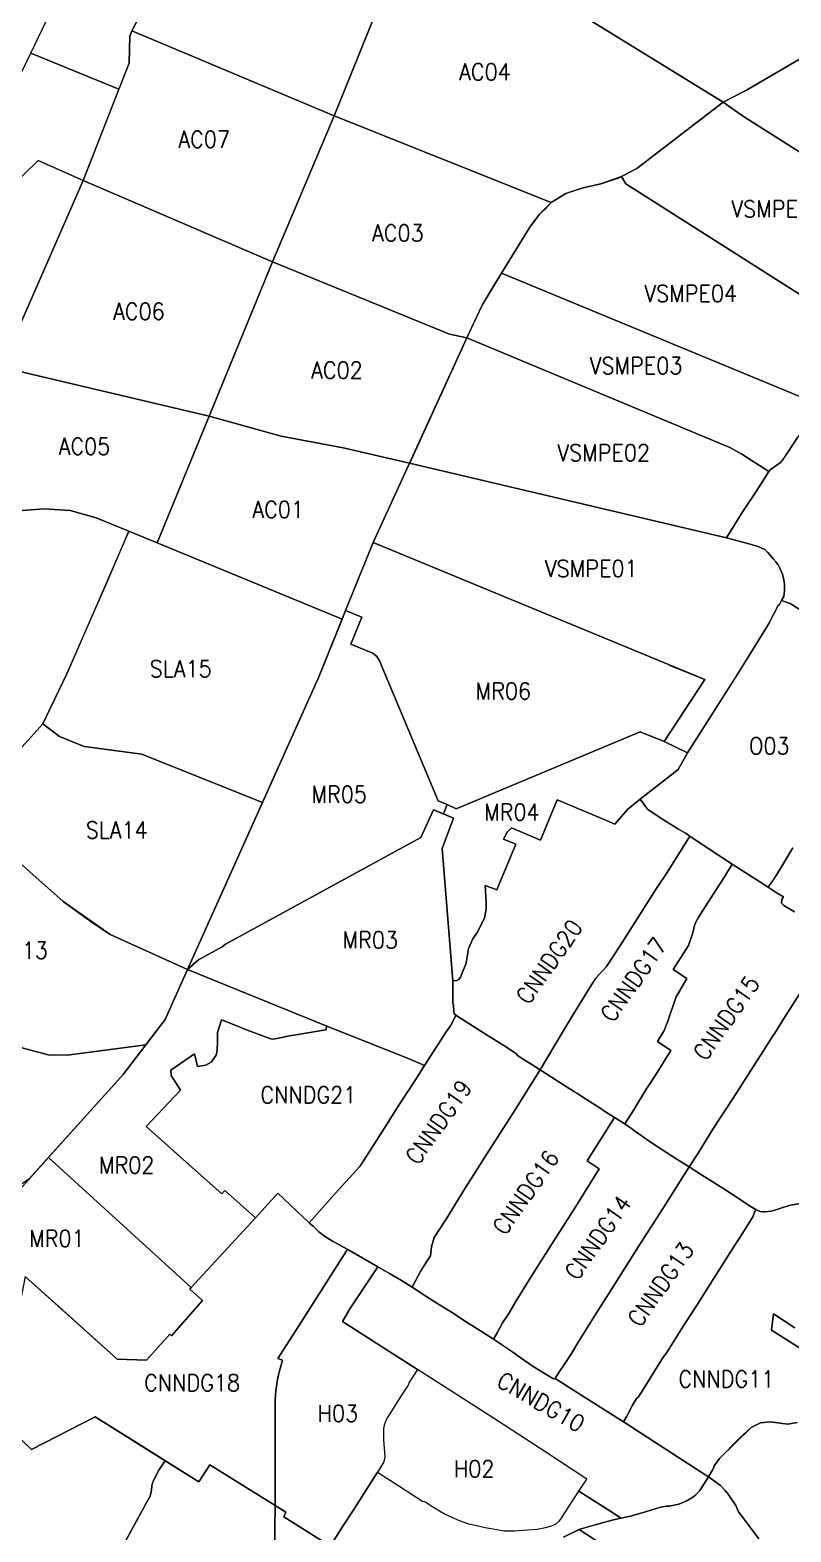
# Model space of a CAD drawing. Header units: metres. Extents: x 267238 to 306780, y 5029040 to 5062814.
# Drawn here: x 291139 to 295694, y 5037525 to 5046513 of the extents above; entities that cross this region are included whole.
import ezdxf
from ezdxf.enums import TextEntityAlignment as Align

# ---------------------------------------------------------------- set-up
doc = ezdxf.new("R2010")
doc.units = ezdxf.units.M
doc.header["$MEASUREMENT"] = 0
for name, color, linetype, lineweight in [('index Ahuntsic-Cartierville', 7, 'Continuous', 0), ('index Côte-des-Neiges Nootre-Dame-de-Grâce', 7, 'Continuous', 0), ('index Côte-Saint-Luc', 7, 'Continuous', 0), ('index Hampstead', 7, 'Continuous', 0), ('index Mont-Royal', 7, 'Continuous', 0), ('index Outremont', 7, 'Continuous', 0), ('index Rosemont-La Petite-Patrie', 7, 'Continuous', 0), ('index Saint-Laurent', 7, 'Continuous', 0), ('index Villeray-Saint-Michel-Parc-Extension', 7, 'Continuous', 0), ('index Westmount', 7, 'Continuous', 0), ('nom', 7, 'Continuous', 0)]:
    doc.layers.add(name, color=color, linetype=linetype, lineweight=lineweight)
doc.styles.add('Style-STANDARD', font='STANDARD.shx')

msp = doc.modelspace()

# ---------------------------------------------------------------- linework, layer by layer
at = {"layer": 'index Ahuntsic-Cartierville', "color": 30, "linetype": 'Continuous', "lineweight": 0, "elevation": 10, "flags": 128}
for points in [[(291742.740936, 5048377.450811), (292473.521682, 5049367.455975), (292688.923172, 5049245.893191), (292870.601, 5049158.68), (292982.986, 5049091.797), (292998.80105, 5049086.275352), (292945.614578, 5048927.457172), (292576.185014, 5048219.940972), (292432.362682, 5047822.245318), (292126.125017, 5046976.143471), (291943.840692, 5046881.321712), (291748.16715, 5046507.961037), (291736.709278, 5046476.006451), (291731.848363, 5046315.53886), (291670.727077, 5046159.163896), (291143.903547, 5046375.433649), (291683.194724, 5047498.829964), (291742.740936, 5048377.450811)], [(293449.636426, 5047215.286037), (292959.38464, 5045999.81909), (291748.16715, 5046507.961037), (291943.840692, 5046881.321712), (292126.125017, 5046976.143471), (292432.362682, 5047822.245318), (293449.636426, 5047215.286037)], [(294259.301234, 5045480.137166), (292959.38464, 5045999.81909), (293449.636426, 5047215.286037), (295288.391728, 5046080.501305), (294771.780592, 5045684.368646), (294679.889127, 5045636.704174), (294556.511485, 5045592.67288), (294441.238351, 5045567.664943), (294346.79771, 5045534.321028), (294259.301234, 5045480.137166)], [(292959.38464, 5045999.81909), (292591.170304, 5045125.930647), (291457.206647, 5045612.885314), (291731.848363, 5046315.53886), (291736.709278, 5046476.006451), (291748.16715, 5046507.961037), (292959.38464, 5045999.81909)], [(291050.516214, 5046180.898692), (291143.903547, 5046375.433649), (291670.727077, 5046159.163896), (291457.206647, 5045612.885314), (291187.103484, 5045732.177674), (290929.177365, 5045481.304408), (290857.751671, 5045427.319021), (290581.413595, 5045295.134215), (290395.865513, 5045302.27934), (290137.145775, 5045245.912245), (290033.181709, 5045237.179315), (289787.159872, 5045134.765861), (289659.072628, 5044848.911255), (289556.723788, 5044924.070187), (289453.95015, 5045025.491262), (289231.625043, 5045357.916408), (290518.321939, 5045741.588268), (291050.516214, 5046180.898692)], [(293753.883085, 5044670.687451), (293649.599894, 5044693.84908), (292591.170304, 5045125.930647), (292959.38464, 5045999.81909), (294259.301234, 5045480.137166), (294222.111556, 5045441.308511), (294188.470754, 5045412.060006), (294131.528603, 5045334.257537), (293961.448939, 5045058.67231), (293916.557103, 5044985.932709), (293845.131409, 5044865.656444), (293777.673808, 5044722.75395), (293753.883085, 5044670.687451)], [(291457.206647, 5045612.885314), (290968.684658, 5044495.69049), (289862.375097, 5044760.901465), (289743.105524, 5044805.360019), (289659.072628, 5044848.911255), (289787.159872, 5045134.765861), (290033.181709, 5045237.179315), (290137.145775, 5045245.912245), (290395.865513, 5045302.27934), (290581.413595, 5045295.134215), (290857.751671, 5045427.319021), (290929.177365, 5045481.304408), (291187.103484, 5045732.177674), (291457.206647, 5045612.885314)], [(292591.170304, 5045125.930647), (292212.366118, 5044202.026331), (290968.684658, 5044495.69049), (291457.206647, 5045612.885314), (292591.170304, 5045125.930647)], [(293753.883085, 5044670.687451), (293413.601171, 5043925.973311), (293411.215675, 5043920.779618), (293014.417145, 5044012.382814), (292642.557123, 5044082.891301), (292212.366118, 5044202.026331), (292591.170304, 5045125.930647), (293649.599894, 5044693.84908), (293753.883085, 5044670.687451)], [(290505.280885, 5043455.48754), (290968.684658, 5044495.69049), (292212.366118, 5044202.026331), (291900.546245, 5043444.131757), (291535.794932, 5043594.42052), (291378.856809, 5043637.489743), (291224.696352, 5043648.604382), (291069.147062, 5043634.711084), (290958.040426, 5043606.924488), (290505.280885, 5043455.48754)], [(293028.464805, 5043039.469235), (293007.609682, 5042987.98756), (291900.546245, 5043444.131757), (292212.366118, 5044202.026331), (292642.557123, 5044082.891301), (293014.417145, 5044012.382814), (293411.215675, 5043920.779618), (293193.173542, 5043446.059104), (293028.464805, 5043039.469235)]]:
    msp.add_lwpolyline(points, close=True, dxfattribs=at)
at = {"layer": 'index Côte-des-Neiges Nootre-Dame-de-Grâce', "color": 6, "linetype": 'Continuous', "lineweight": 0, "elevation": 10, "flags": 128}
for points in [[(295088.021, 5041688.168), (294951.983, 5041471.636), (294890.266, 5041378.7), (294669.746, 5041030.279), (294590.554, 5040908.328), (294525.35, 5040839.554), (294498.96, 5040798.669), (294390.134, 5040622.21), (294324.856, 5040511.497), (294192.554, 5040290.188), (294170.987, 5040303.976), (294126.862, 5040332.22), (294107.857, 5040344.549), (294057.354, 5040376.9), (294050.65, 5040386.089), (294039.111, 5040394.22), (293974.344, 5040435.529), (293860.203, 5040508.178), (293744.122, 5040581.986), (293699.813, 5040610.367), (293690.269, 5040616.721), (293680.155, 5040623.558), (293677.345, 5040628.415), (293675.773, 5040634.6), (293674.601, 5040680.333), (293670.540949, 5040681.508364), (293669.621, 5040822.871), (293694.093, 5040824.915), (293706.105, 5040831.048), (293715.923, 5040845.746), (293748.979, 5040929.38), (293763.905, 5041016.851), (293790.182, 5041074.129), (293815.203, 5041112.336), (293860.053, 5041197.303), (293870.082, 5041250.784), (293868.852, 5041292.835), (293863.24, 5041393.091), (293933.42, 5041366.814), (294047.613, 5041641.51), (293973.870876, 5041671.129823), (293995.156, 5041713), (294021.313, 5041739), (294195.653, 5041665.612), (294293.972, 5041906.21), (294590.436, 5041783.257), (294638.81991, 5041760.941917), (294715.330997, 5041847.493901), (294790.931238, 5041910.357974), (294835.11, 5041849.896), (294914.035, 5041796.063), (295019.954, 5041731.229), (295062.232, 5041705.929), (295088.021, 5041688.168)], [(294974.587, 5040406.681), (294929.028, 5040332.87), (294882.06, 5040259.196), (294837.244, 5040188.036), (294832.004, 5040179.606), (294748.577, 5040044.73), (294698.457, 5039966.914), (294637.844, 5040004.896), (294568.648, 5040049.558), (294561.087, 5040054.686), (294469.793, 5040112.34), (294411.503, 5040149.638), (294398.748, 5040157.855), (294338.51, 5040196.671), (294260.037, 5040247.304), (294192.554, 5040290.188), (294324.856, 5040511.497), (294390.134, 5040622.21), (294498.96, 5040798.669), (294525.35, 5040839.554), (294590.554, 5040908.328), (294669.746, 5041030.279), (294890.266, 5041378.7), (294951.983, 5041471.636), (295088.021, 5041688.168), (295186.789, 5041621.905), (295196.519, 5041617.034), (295342.335, 5041521.858), (295295.812, 5041445.439), (295251.542, 5041377.807), (295199.063, 5041294.148), (295194.784, 5041287.602), (295137.621, 5041199.408), (295118.101, 5041161.787), (295105.591, 5041110.648), (295080.868, 5041033.937), (294989.376, 5040890.423), (295070.302, 5040836.563), (295005.533, 5040723.32), (294955.824, 5040580.619), (294934.91, 5040526.465), (294894.197, 5040459.151), (294974.587, 5040406.681)], [(293500.97, 5040316.387), (293634.955, 5040523.549), (293655.093, 5040554.059), (293683.155, 5040606.963), (293690.269, 5040616.721), (293699.813, 5040610.367), (293744.122, 5040581.986), (293860.203, 5040508.178), (293974.344, 5040435.529), (294039.111, 5040394.22), (294050.65, 5040386.089), (294057.354, 5040376.9), (294107.857, 5040344.549), (294126.862, 5040332.22), (294170.987, 5040303.976), (294192.554, 5040290.188), (294028.229, 5040028.804), (293885.674, 5039805.299), (293743.875, 5039581.446), (293629.622, 5039397.502), (293558.364, 5039286.54), (293543.201, 5039231.301), (293536.265, 5039176.539), (293516.265, 5039147.539), (293479.265, 5039087.038), (293445.949, 5039027.418), (293427.003, 5038989.511), (293362.319, 5039029.551), (293291.046, 5039071.645), (293220.267, 5039111.759), (293040.914, 5039215.371), (292948.813, 5039265.033), (292902.304, 5039295.104), (292867.843, 5039321.514), (292836.035, 5039351.938), (292813.331, 5039370.787), (292809.090807, 5039374.55384), (292888.496, 5039461.976), (292966.089, 5039549.522), (293112.763, 5039711.642), (293188.186, 5039829.027), (293286.687, 5039983.462), (293343.261, 5040072.545), (293441.499, 5040224.436), (293500.97, 5040316.387)], [(292773.398, 5039407.644), (292621.486, 5039552.345), (292487.84841, 5039404.46805), (292305.875736, 5039568.583279), (292286.616, 5039547.575), (291833.964354, 5039951.540836), (292040.475, 5040169.008), (291984.718, 5040255.57), (291982.469, 5040288.5), (292124.509, 5040386.263), (292141.679, 5040310.643), (292192.438, 5040318.5), (292223.594, 5040336.5), (292252.745, 5040377.965), (292260.344, 5040406), (292261.188, 5040459), (292261.201, 5040514.216), (292285.938, 5040590), (292366.594, 5040558.5), (292435.813, 5040530), (292505.5, 5040503.5), (292581.523, 5040475.757), (292597.399, 5040474.69), (292681.375, 5040491), (292910.611, 5040529.987), (292916.531, 5040551), (293273.469, 5040409.5), (293397.824, 5040359.46), (293500.97, 5040316.387), (293441.499, 5040224.436), (293343.261, 5040072.545), (293286.687, 5039983.462), (293188.186, 5039829.027), (293112.763, 5039711.642), (292966.089, 5039549.522), (292888.496, 5039461.976), (292809.090807, 5039374.55384), (292773.398, 5039407.644)], [(294192.554, 5040290.188), (294260.037, 5040247.304), (294338.51, 5040196.671), (294398.748, 5040157.855), (294411.503, 5040149.638), (294469.793, 5040112.34), (294561.087, 5040054.686), (294568.648, 5040049.558), (294637.844, 5040004.896), (294473.871, 5039745.084), (294546.463, 5039698.546), (294405.808, 5039472.687), (294265.095, 5039251.585), (294146.965, 5039065.04), (294049.531, 5038906.882), (294004.809, 5038832.876), (293967.966, 5038775.537), (293934.443, 5038715.992), (293912.475, 5038678.213), (293834.813, 5038728.384), (293752.583, 5038780.811), (293672.265, 5038833.238), (293589.766, 5038884.037), (293508.265, 5038936.037), (293427.003, 5038989.511), (293445.949, 5039027.418), (293479.265, 5039087.038), (293516.265, 5039147.539), (293536.265, 5039176.539), (293543.201, 5039231.301), (293558.364, 5039286.54), (293629.622, 5039397.502), (293743.875, 5039581.446), (293885.674, 5039805.299), (294028.229, 5040028.804), (294192.554, 5040290.188)], [(294637.844, 5040004.896), (294698.457, 5039966.914), (294838.795, 5039866.471), (294927.262, 5039809.047), (295010.962, 5039755.547), (295084.662, 5039709.046), (294925.763, 5039456.044), (294781.964, 5039233.792), (294642.27, 5039010.922), (294524.666, 5038826.039), (294424.419, 5038665.779), (294379.667, 5038593.537), (294341.596, 5038535.456), (294304.889, 5038478.063), (294283.138, 5038443.007), (294277.295, 5038441.57), (294272.596, 5038441.316), (294267.833, 5038442.427), (294151.067, 5038514.035), (294073.367, 5038568.536), (294043.467, 5038591.536), (293912.475, 5038678.213), (293934.443, 5038715.992), (293967.966, 5038775.537), (294004.809, 5038832.876), (294049.531, 5038906.882), (294146.965, 5039065.04), (294265.095, 5039251.585), (294405.808, 5039472.687), (294546.463, 5039698.546), (294473.871, 5039745.084), (294637.844, 5040004.896)], [(294424.419, 5038665.779), (294524.666, 5038826.039), (294642.27, 5039010.922), (294781.964, 5039233.792), (294925.763, 5039456.044), (295084.662, 5039709.046), (295157.362, 5039662.546), (295285.262, 5039581.046), (295407.309, 5039502.828), (295444.736, 5039476.687), (295484.34, 5039454.577), (295479.531, 5039447.188), (295465.245, 5039411.34), (295404.851, 5039315.628), (295354.363, 5039235.805), (295234.005, 5039045.636), (295131.514, 5038884.496), (295090.876, 5038820.61), (295045.809, 5038752.245), (294945.874, 5038592.565), (294929.248, 5038569.692), (294808.613, 5038376.774), (294781.943, 5038333.335), (294769.615, 5038323.107), (294743.641, 5038278.699), (294711.505, 5038217.903), (294691.365, 5038183.931), (294442.494, 5038341.368), (294283.138, 5038443.007), (294304.889, 5038478.063), (294341.596, 5038535.456), (294379.667, 5038593.537), (294424.419, 5038665.779)], [(294637.13, 5037632.214), (294424.069, 5037768.686), (294472.097, 5037839.945), (294225.97, 5038002.923), (293940.343, 5038186.633), (293701.26, 5038340.537), (293458.701, 5038496.679), (293215.701, 5038652.805), (293009.016, 5038784.672), (293053.765, 5038859.535), (293105.765, 5038936.737), (293168.165, 5039034.037), (293220.267, 5039111.759), (293291.046, 5039071.645), (293362.319, 5039029.551), (293427.003, 5038989.511), (293508.265, 5038936.037), (293589.766, 5038884.037), (293672.265, 5038833.238), (293752.583, 5038780.811), (293834.813, 5038728.384), (293912.475, 5038678.213), (293994.56, 5038625.38), (294043.467, 5038591.536), (294073.367, 5038568.536), (294151.067, 5038514.035), (294267.833, 5038442.427), (294272.596, 5038441.316), (294277.295, 5038441.57), (294283.138, 5038443.007), (294442.494, 5038341.368), (294691.365, 5038183.931), (294701.111, 5038177.639), (294872.636, 5038065.828), (295191.003, 5037861.239), (295199.926, 5037855.061), (295147.733, 5037773.468), (295125.259, 5037747.689), (295111.455, 5037736.735), (295086.965, 5037720.589), (295066.724, 5037709.401), (295047.217, 5037700.015), (295021.824, 5037690.937), (294965.209, 5037678.451), (294946.853, 5037678.628), (294907.073, 5037670.531), (294829.675, 5037647.575), (294733.697, 5037619.249), (294676.065, 5037606.504), (294637.13, 5037632.214)]]:
    msp.add_lwpolyline(points, close=True, dxfattribs=at)
for points in [[(295797.546, 5040825.557), (295655.05, 5040603.055), (295596.872, 5040509.49), (295581.987, 5040487.15), (295514.706, 5040382.4), (295508.96, 5040373.601), (295369.144, 5040155.012), (295226.054, 5039934.684), (295137.561, 5039790.547), (295084.662, 5039709.046), (295010.962, 5039755.547), (294927.262, 5039809.047), (294838.795, 5039866.471), (294698.457, 5039966.914), (294698.457, 5039966.914), (294748.577, 5040044.73), (294832.004, 5040179.606), (294837.244, 5040188.036), (294882.06, 5040259.196), (294929.028, 5040332.87), (294974.587, 5040406.681), (294894.197, 5040459.151), (294934.91, 5040526.465), (294955.824, 5040580.619), (295005.533, 5040723.32), (295070.302, 5040836.563), (294989.376, 5040890.423), (295080.868, 5041033.937), (295105.591, 5041110.648), (295118.101, 5041161.787), (295137.621, 5041199.408), (295194.784, 5041287.602), (295199.063, 5041294.148), (295251.542, 5041377.807), (295295.812, 5041445.439), (295342.335, 5041521.858), (295557.218, 5041384.224), (295612.162, 5041347.864), (295649.406, 5041325.5), (295638.844, 5041309.5), (295638.125, 5041288), (295651.58, 5041272.859), (295714.281, 5041235.5)], [(295749.954, 5039490.322), (295691.371, 5039479.807), (295644.636, 5039466.512), (295602.337, 5039453.029), (295574.842, 5039444.592), (295537.049, 5039441.077), (295523.612, 5039440.795), (295509.415, 5039442.788), (295496.346, 5039447.41), (295484.34, 5039454.577), (295444.736, 5039476.687), (295407.309, 5039502.828), (295285.262, 5039581.046), (295157.362, 5039662.546), (295084.662, 5039709.046), (295137.561, 5039790.547), (295226.054, 5039934.684), (295369.144, 5040155.012), (295508.96, 5040373.601), (295514.706, 5040382.4), (295581.987, 5040487.15), (295596.872, 5040509.49), (295655.05, 5040603.055), (295797.546, 5040825.557)], [(291111.055, 5039053.043), (291313.713, 5038871.321), (291416.629, 5038779.018), (291535.186, 5038672.705), (291661.729, 5038559.101), (291836.999, 5038552.787), (291922.716, 5038647.738), (291976.601536, 5038707.421965), (291985.791, 5038698.774), (292170.915, 5038909.34), (292095.605, 5038977.786), (292104.716, 5038988.39), (292487.84841, 5039404.46805), (292621.486, 5039552.345), (292773.398, 5039407.644), (292805.69, 5039377.575), (292813.331, 5039370.787), (292836.035, 5039351.938), (292867.843, 5039321.514), (292902.304, 5039295.104), (292948.813, 5039265.033), (293040.914, 5039215.371), (293040.914, 5039215.371), (293034.127, 5039206.615), (292761.776, 5038779.935), (292621.985, 5038562.021), (292650.644, 5038552.576), (292630.013, 5038481.412), (292627.863, 5038472.374), (292623.851, 5038454.209), (292621.994, 5038445.095), (292618.575, 5038426.809), (292615.554, 5038408.453), (292610.715, 5038371.625), (292608.135, 5038343.9), (292606.456, 5038316.097), (292605.695644, 5038289.548284), (292606.927, 5037682.438), (292215.986, 5037926.654), (292150.445, 5037825.315), (292032.778, 5037898.672), (291756.03, 5038071.497), (291529.694, 5038212.829), (291147.842, 5038018.83), (291017.935, 5038143.25)], [(295731.291, 5038179.431), (295672.248, 5038170.146), (295570.806, 5038183.946), (295512.077, 5038176.824), (295456.462, 5038150.115), (295266.371, 5037964.533), (295233.904, 5037920.5), (295230.244, 5037906.2), (295222.693, 5037891.556), (295199.926, 5037855.061), (295191.003, 5037861.239), (294872.636, 5038065.828), (294701.111, 5038177.639), (294691.365, 5038183.931), (294711.505, 5038217.903), (294743.641, 5038278.699), (294769.615, 5038323.107), (294781.943, 5038333.335), (294808.613, 5038376.774), (294929.248, 5038569.692), (294945.874, 5038592.565), (295045.809, 5038752.245), (295090.876, 5038820.61), (295131.514, 5038884.496), (295234.005, 5039045.636), (295354.363, 5039235.805), (295404.851, 5039315.628), (295465.245, 5039411.34), (295479.531, 5039447.188), (295484.34, 5039454.577), (295496.346, 5039447.41), (295509.415, 5039442.788), (295523.612, 5039440.795), (295537.049, 5039441.077), (295574.842, 5039444.592), (295602.337, 5039453.029), (295644.636, 5039466.512), (295691.371, 5039479.807), (295749.954, 5039490.322)], [(295717.25, 5038747), (295589.735, 5038829.465), (295576.531, 5038732), (295858.625, 5038554)], [(295501.777, 5037482.937), (295459.311, 5037538.59), (295399.788, 5037618.63), (295380.278, 5037644.636), (295363.625, 5037683.546), (295317.207, 5037749.766), (295299.442, 5037772.223), (295271.714, 5037803.436), (295199.926, 5037855.061), (295222.693, 5037891.556), (295230.244, 5037906.2), (295233.904, 5037920.5), (295266.371, 5037964.533), (295383.495, 5038082.897), (295456.462, 5038150.115), (295512.077, 5038176.824), (295570.806, 5038183.946), (295672.248, 5038170.146), (295731.291, 5038179.431)], [(294610.32, 5037420.295), (294425.41, 5037539.969), (294425.41, 5037539.969), (294437.47, 5037544.082), (294522.354, 5037568.055), (294623.736, 5037594.13), (294676.065, 5037606.504), (294733.697, 5037619.249), (294829.675, 5037647.575), (294907.073, 5037670.531), (294946.853, 5037678.628), (294965.209, 5037678.451), (295021.824, 5037690.937), (295047.217, 5037700.015), (295066.724, 5037709.401), (295086.965, 5037720.589), (295111.455, 5037736.735), (295125.259, 5037747.689), (295147.733, 5037773.468), (295199.926, 5037855.061), (295271.714, 5037803.436), (295299.442, 5037772.223), (295317.207, 5037749.766), (295363.625, 5037683.546), (295380.278, 5037644.636), (295399.788, 5037618.63), (295459.311, 5037538.59), (295501.777, 5037482.937)], [(294331.823, 5037493.947), (294425.41, 5037539.969), (294610.32, 5037420.295)]]:
    msp.add_lwpolyline(points, dxfattribs=at)
at = {"layer": 'index Côte-Saint-Luc', "color": 4, "linetype": 'Continuous', "lineweight": 0, "elevation": 10, "flags": 128}
for points in [[(291100.53639, 5038064.13752), (291147.842, 5038018.83), (291529.694, 5038212.829), (291948.904423, 5037951.130013), (291947, 5037947.5), (291911.188, 5037894.5), (291874.656, 5037825), (291868.906, 5037800), (291865.344, 5037775.5), (291857.469, 5037738.5), (291835.25, 5037697.5), (291780.027, 5037597.661), (291773.878, 5037586.474), (291707.781, 5037466)], [(291707.781, 5037466), (291773.878, 5037586.474), (291780.027, 5037597.661), (291835.25, 5037697.5), (291857.469, 5037738.5), (291865.344, 5037775.5), (291868.906, 5037800), (291874.656, 5037825), (291911.188, 5037894.5), (291947, 5037947.5), (291948.904423, 5037951.130013), (292150.445, 5037825.315), (292215.986, 5037926.654), (292606.927, 5037682.438), (292593.060454, 5036724.887907)], [(292593.060454, 5036724.887907), (292606.927, 5037682.438), (292669.517337, 5037643.989022), (292669.517337, 5037643.989022), (292667.375, 5037639.5), (292657.393, 5037614.783), (292928.487, 5037445.268)]]:
    msp.add_lwpolyline(points, dxfattribs=at)
at = {"layer": 'index Hampstead', "color": 3, "linetype": 'Continuous', "lineweight": 0, "elevation": 10, "flags": 128}
for points in [[(292928.487, 5037445.268), (292657.393, 5037614.783), (292667.375, 5037639.5), (292669.517337, 5037643.989022), (292606.927, 5037682.438), (292605.695644, 5038289.548284), (292606.456, 5038316.097), (292608.135, 5038343.9), (292610.715, 5038371.625), (292615.554, 5038408.453), (292618.575, 5038426.809), (292621.994, 5038445.095), (292623.851, 5038454.209), (292627.863, 5038472.374), (292630.013, 5038481.412), (292650.644, 5038552.576), (292621.985, 5038562.021), (292761.776, 5038779.935), (293034.127, 5039206.615), (293040.914, 5039215.371), (293220.267, 5039111.759), (293168.165, 5039034.037), (293105.765, 5038936.737), (293053.765, 5038859.535), (293009.016, 5038784.672), (293215.701, 5038652.805), (293458.701, 5038496.679), (293407.355, 5038417.947), (293406.341, 5038411.91), (293402.626, 5038403.8), (293362.584, 5038343.129), (293312.35, 5038263.56), (293276.867, 5038207.439), (293270.5, 5038195.883), (293264.041, 5038179.482), (293259.121, 5038163.402), (293254.713, 5038142.983), (293254.599, 5038076.446), (293262.281, 5037975), (293257.406, 5037943.5), (293219.024, 5037881.793), (293072.772, 5037652.962), (293016.342, 5037566.079), (292935.978, 5037440.472)], [(292935.978, 5037440.472), (293016.342, 5037566.079), (293072.772, 5037652.962), (293219.024, 5037881.793), (293351.987, 5037796.179), (293489.188, 5037709.5), (293498.938, 5037706.532), (293511.476, 5037700.098), (293527.878, 5037689.24), (293590.486, 5037650.634), (293624.239, 5037631.019), (293672.185, 5037608.401), (293707.392, 5037593.645), (293758.054, 5037575.496), (293804.361, 5037564.363), (293862.951, 5037551.387), (293910.875, 5037542.5), (293976.251, 5037532.273), (293993.483, 5037530.463), (294007.73, 5037530.896), (294039.718, 5037531.538), (294117.14, 5037536.369), (294174.767, 5037541.993), (294224.307, 5037551.751), (294262.125, 5037561.701), (294288.205, 5037573.573), (294306.084, 5037588.332), (294316.749, 5037601.212), (294326.754, 5037616.167), (294376.841, 5037694.91), (294424.069, 5037768.686), (294424.069, 5037768.686), (294637.13, 5037632.214), (294676.065, 5037606.504), (294623.736, 5037594.13), (294522.354, 5037568.055), (294437.47, 5037544.082), (294425.41, 5037539.969), (294331.823, 5037493.947)]]:
    msp.add_lwpolyline(points, dxfattribs=at)
msp.add_lwpolyline([(294225.97, 5038002.923), (293940.343, 5038186.633), (293701.26, 5038340.537), (293458.701, 5038496.679), (293407.355, 5038417.947), (293406.341, 5038411.91), (293402.626, 5038403.8), (293362.584, 5038343.129), (293312.35, 5038263.56), (293276.867, 5038207.439), (293270.5, 5038195.883), (293264.041, 5038179.482), (293259.121, 5038163.402), (293254.713, 5038142.983), (293254.599, 5038076.446), (293262.281, 5037975), (293257.406, 5037943.5), (293241.829, 5037916.269), (293219.024, 5037881.793), (293351.987, 5037796.179), (293489.188, 5037709.5), (293498.938, 5037706.532), (293511.476, 5037700.098), (293527.878, 5037689.24), (293590.486, 5037650.634), (293624.239, 5037631.019), (293672.185, 5037608.401), (293707.392, 5037593.645), (293758.054, 5037575.496), (293804.361, 5037564.363), (293862.951, 5037551.387), (293910.875, 5037542.5), (293976.251, 5037532.273), (293993.483, 5037530.463), (294007.73, 5037530.896), (294039.718, 5037531.538), (294117.14, 5037536.369), (294174.767, 5037541.993), (294224.307, 5037551.751), (294262.125, 5037561.701), (294288.205, 5037573.573), (294306.084, 5037588.332), (294316.749, 5037601.212), (294326.754, 5037616.167), (294376.841, 5037694.91), (294424.069, 5037768.686), (294472.097, 5037839.945), (294472.097, 5037839.945), (294225.97, 5038002.923)], close=True, dxfattribs=at)
at = {"layer": 'index Mont-Royal', "color": 4, "linetype": 'Continuous', "lineweight": 0, "elevation": 10, "flags": 128}
for points in [[(294935.155, 5042255.415), (294790.390557, 5042313.814168), (293689.641243, 5041851.41544), (293636.468781, 5041877.61423), (293582.017318, 5041899.660094), (293230.999711, 5042737.227487), (293215.127334, 5042763.426277), (293190.525151, 5042783.273846), (293059.578044, 5042837.259232), (293126.242026, 5042999.215392), (293028.464805, 5043039.469235), (293193.173542, 5043446.059104), (295178.312, 5042625.692), (294935.155, 5042255.415), (295074.591, 5042187.468), (295074.591, 5042187.468), (295074.591, 5042187.468), (294935.155, 5042255.415)], [(292869.026575, 5042645.889816), (293028.464805, 5043039.469235), (293126.242026, 5042999.215392), (293059.578044, 5042837.259232), (293190.525151, 5042783.273846), (293215.127334, 5042763.426277), (293230.999711, 5042737.227487), (293582.017318, 5041899.660094), (293636.468781, 5041877.61423), (293614.375212, 5041821.91343), (293554.592878, 5041847.03807), (293479.278811, 5041680.238013), (292308.691041, 5041041.543258), (292289.867, 5041026.268), (292147.063, 5040948), (292081.732112, 5040890.227365), (292869.026575, 5042645.889816)], [(293606.514154, 5041614.542666), (293674.157546, 5041796.78879), (293614.375212, 5041821.91343), (293636.468781, 5041877.61423), (293689.641243, 5041851.41544), (294790.390557, 5042313.814168), (294935.155, 5042255.415), (295074.591, 5042187.468), (295018.710911, 5042087.560077), (294790.931238, 5041910.357974), (294715.330997, 5041847.493901), (294638.81991, 5041760.941917), (294590.436, 5041783.257), (294293.972, 5041906.21), (294195.653, 5041665.612), (294021.313, 5041739), (293995.156, 5041713), (293973.870876, 5041671.129823), (294047.613, 5041641.51), (293933.42, 5041366.814), (293863.24, 5041393.091), (293868.852, 5041292.835), (293870.082, 5041250.784), (293860.053, 5041197.303), (293815.203, 5041112.336), (293790.182, 5041074.129), (293763.905, 5041016.851), (293754.639, 5040957.226), (293748.979, 5040929.38), (293715.923, 5040845.746), (293706.105, 5040831.048), (293694.093, 5040824.915), (293669.621, 5040822.871), (293606.514154, 5041614.542666)], [(292081.732112, 5040890.227365), (292147.063, 5040948), (292289.867, 5041026.268), (292308.691041, 5041041.543258), (293479.278811, 5041680.238013), (293554.592878, 5041847.03807), (293674.157546, 5041796.78879), (293606.514154, 5041614.542666), (293669.621, 5040822.871), (293670.540949, 5040681.508364), (293674.601, 5040680.333), (293675.773, 5040634.6), (293677.345, 5040628.415), (293680.155, 5040623.558), (293690.269, 5040616.721), (293683.155, 5040606.963), (293655.093, 5040554.059), (293634.955, 5040523.549), (293500.97, 5040316.387), (293397.824, 5040359.46), (293273.469, 5040409.5), (292916.531, 5040551), (292081.732112, 5040890.227365)], [(292081.732112, 5040890.227365), (292916.531, 5040551), (292910.611, 5040529.987), (292681.375, 5040491), (292597.399, 5040474.69), (292581.523, 5040475.757), (292435.813, 5040530), (292366.594, 5040558.5), (292285.938, 5040590), (292261.201, 5040514.216), (292261.188, 5040459), (292260.344, 5040406), (292252.745, 5040377.965), (292223.594, 5040336.5), (292192.438, 5040318.5), (292141.679, 5040310.643), (292124.509, 5040386.263), (291982.469, 5040288.5), (291984.718, 5040255.57), (292040.475, 5040169.008), (291833.964354, 5039951.540836), (292091.981, 5039721.382), (292286.616, 5039547.575), (292305.875736, 5039568.583279), (292487.84841, 5039404.46805), (292104.716, 5038988.39), (291250.506127, 5039765.786714), (291696.930929, 5040261.700645), (291947.714479, 5040591.368758), (292081.732112, 5040890.227365)], [(292104.716, 5038988.39), (292095.605, 5038977.786), (292170.915, 5038909.34), (291985.791, 5038698.774), (291976.601536, 5038707.421965), (291836.999, 5038552.787), (291661.729, 5038559.101), (291111.055, 5039053.043), (291006.647, 5038518.138), (290946.841, 5038211.34), (290748.708, 5038396.411), (290758.602794, 5038459.697366), (290278.86547, 5038876.337829), (290520.961431, 5038990.935259), (290627.306354, 5039073.501144), (291250.506127, 5039765.786714), (292104.716, 5038988.39)]]:
    msp.add_lwpolyline(points, close=True, dxfattribs=at)
at = {"layer": 'index Outremont', "color": 5, "linetype": 'Continuous', "lineweight": 0, "elevation": 10, "flags": 128}
for points in [[(295704, 5041619), (295656.75, 5041540), (295608.423, 5041459.895), (295557.218, 5041384.224), (295557.218, 5041384.224), (295342.335, 5041521.858), (295196.519, 5041617.034), (295186.789, 5041621.905), (295088.021, 5041688.168), (295062.232, 5041705.929), (295019.954, 5041731.229), (294914.035, 5041796.063), (294835.11, 5041849.896), (294835.11, 5041849.896), (294790.931238, 5041910.357974), (295018.710911, 5042087.560077), (295074.591, 5042187.468), (295365.304, 5042644.19), (295547.697, 5042936.976), (295561.376, 5042960.597), (295619.221, 5043072.929), (295622.437, 5043071.38), (295637.111, 5043098.36), (295688.883, 5043080.258), (295937.278, 5042924.538)], [(295714.281, 5041235.5), (295651.58, 5041272.859), (295638.125, 5041288), (295638.844, 5041309.5), (295649.406, 5041325.5), (295612.162, 5041347.864), (295557.218, 5041384.224), (295557.218, 5041384.224), (295583.13, 5041419.584), (295608.423, 5041459.895), (295656.75, 5041540), (295704, 5041619)]]:
    msp.add_lwpolyline(points, dxfattribs=at)
at = {"layer": 'index Rosemont-La Petite-Patrie', "color": 30, "linetype": 'Continuous', "lineweight": 0, "elevation": 10, "flags": 128}
msp.add_lwpolyline([(295937.278, 5042924.538), (295688.883, 5043080.258), (295637.111, 5043098.36), (295650.753, 5043123.28), (295655.376, 5043157.43), (295654.904, 5043198.393), (295651.724, 5043221.599), (295647.272, 5043241.43), (295642.8, 5043256.393), (295637.432, 5043271.06), (295627.744, 5043292.385), (295616.592, 5043312.068), (295603.277, 5043331.337), (295588.272, 5043349.322), (295581.637, 5043356.314), (295554.258, 5043388.008), (295537.294, 5043403.66), (295497.614, 5043422.028), (295441.072, 5043437.765), (295307.332, 5043473.252), (295359.445, 5043558.642), (295398.692, 5043618.892), (295437.545, 5043679.811), (295477.108, 5043740.073), (295516.794, 5043801.699), (295557.599, 5043864.78), (295564.752, 5043876.062), (295568.333, 5043881.696), (295631.677, 5043924.965), (295642.818, 5043937.298), (295672.856, 5043982.718), (295733.705, 5044075.276)], dxfattribs=at)
at = {"layer": 'index Saint-Laurent', "color": 5, "linetype": 'Continuous', "lineweight": 0, "elevation": 10, "flags": 128}
for points in [[(291359.571786, 5042661.145144), (291216.514744, 5042361.799408), (290949.381993, 5042065.923112), (290103.984376, 5042829.785947), (290247.68293, 5042986.605661), (290323.264637, 5043147.159178), (290399.729581, 5043302.661262), (290466.393562, 5043373.517082), (290505.280885, 5043455.48754), (290958.040426, 5043606.924488), (291069.147062, 5043634.711084), (291224.696352, 5043648.604382), (291378.856809, 5043637.489743), (291535.794932, 5043594.42052), (291730.371247, 5043514.249091), (291359.571786, 5042661.145144)], [(291900.546245, 5043444.131757), (293007.609682, 5042987.98756), (292869.026575, 5042645.889816), (292529.972093, 5041889.80013), (291808.571447, 5042178.843215), (291463.788229, 5042224.582263), (291316.357245, 5042285.256511), (291216.514744, 5042361.799408), (291359.571786, 5042661.145144), (291604.045949, 5043218.414772), (291730.371247, 5043514.249091), (291900.546245, 5043444.131757)], [(290737.446318, 5041831.183109), (291216.514744, 5042361.799408), (291316.357245, 5042285.256511), (291463.788229, 5042224.582263), (291808.571447, 5042178.843215), (292529.972093, 5041889.80013), (292081.732112, 5040890.227365), (291619.551154, 5041099.950078), (291337.496087, 5041298.541558), (290737.446318, 5041831.183109)], [(291832.618924, 5040440.069622), (291361.114225, 5040377.695772), (291248.208219, 5040380.496122), (291099.153045, 5040419.555169), (290716.578973, 5040615.579662), (290627.000654, 5040680.921159), (290107.259781, 5041145.779242), (290520.032273, 5041608.555293), (290615.209237, 5041713.568414), (290737.446318, 5041831.183109), (291337.496087, 5041298.541558), (291517.975739, 5041168.55865), (291619.551154, 5041099.950078), (292081.732112, 5040890.227365), (291947.714479, 5040591.368758), (291832.618924, 5040440.069622)], [(289751.8734, 5040739.885297), (290107.259781, 5041145.779242), (290627.000654, 5040680.921159), (290716.578973, 5040615.579662), (291099.153045, 5040419.555169), (291248.208219, 5040380.496122), (291361.114225, 5040377.695772), (291832.618924, 5040440.069622), (291696.930929, 5040261.700645), (291240.442723, 5039754.607717), (291134.638715, 5039637.074638), (291052.473573, 5039579.1221), (289751.8734, 5040739.885297)]]:
    msp.add_lwpolyline(points, close=True, dxfattribs=at)
at = {"layer": 'index Villeray-Saint-Michel-Parc-Extension', "color": 1, "linetype": 'Continuous', "lineweight": 0, "elevation": 10, "flags": 128}
for points in [[(296467.094128, 5046962.523011), (296379.002438, 5046818.032712), (296312.338457, 5046729.909508), (296224.008681, 5046642.977157), (296129.568041, 5046567.556397), (296018.560607, 5046499.206333), (295427.155857, 5046152.270835), (295288.391728, 5046080.501305), (293449.636426, 5047215.286037), (293528.799904, 5047366.722985), (294167.282, 5048450.632), (294289.994009, 5048374.784504), (294392.767647, 5048267.806109), (296467.094128, 5046962.523011)], [(297111.783, 5045813.081), (297065.925, 5045734.874), (297027.389, 5045668.085), (296986.862, 5045600.912), (296951.3, 5045542.22), (296915.813, 5045482.751), (296880.852, 5045423.163), (296841.853, 5045360.091), (296800.69, 5045293.581), (296758.591, 5045232.08), (296714.492, 5045164.58), (296441.076, 5045342.458), (295409.283313, 5045994.887369), (295288.391728, 5046080.501305), (295427.155857, 5046152.270835), (296018.560607, 5046499.206333), (296078.052, 5046450.832), (296985.182, 5045878.079), (297047.37, 5045855.472), (297111.783, 5045813.081)], [(295288.391728, 5046080.501305), (295409.283313, 5045994.887369), (296441.076, 5045342.458), (296397.692, 5045274.103), (296354.393, 5045207.528), (296313.194, 5045142.053), (296256.595, 5045054.551), (296205.696, 5044974.626), (296154.061, 5044892.374), (296107.852, 5044819.315), (296052.798, 5044736.075), (294705.436542, 5045591.953121), (294679.889127, 5045636.704174), (294771.780592, 5045684.368646), (295288.391728, 5046080.501305)], [(294679.889127, 5045636.704174), (294705.436542, 5045591.953121), (296052.798, 5044736.075), (296037.319, 5044711.961), (296013.24, 5044669.309), (296002.687, 5044647.362), (295977.814, 5044579.622), (295962.622, 5044536.472), (295944.35, 5044496.72), (295915.48, 5044409.381), (295901.22, 5044361.468), (295892.735, 5044341.324), (295884.604, 5044320.841), (295870.299, 5044291.974), (295863.067, 5044271.196), (293961.448939, 5045058.67231), (294131.528603, 5045334.257537), (294188.470754, 5045412.060006), (294259.301234, 5045480.137166), (294346.79771, 5045534.321028), (294441.238351, 5045567.664943), (294556.511485, 5045592.67288), (294659.285124, 5045626.016795), (294679.889127, 5045636.704174)], [(295863.067, 5044271.196), (295805.084, 5044185.786), (295776.716, 5044139.161), (295733.705, 5044075.276), (295672.856, 5043982.718), (295631.677, 5043924.965), (295568.333, 5043881.696), (295561.427828, 5043870.813954), (295399.240593, 5043975.193731), (295327.02128, 5044015.484295), (293753.883085, 5044670.687451), (293845.131409, 5044865.656444), (293916.557103, 5044985.932709), (293961.448939, 5045058.67231), (295863.067, 5044271.196)], [(293753.883085, 5044670.687451), (295327.02128, 5044015.484295), (295399.240593, 5043975.193731), (295561.427828, 5043870.813954), (295516.794, 5043801.699), (295477.108, 5043740.073), (295437.545, 5043679.811), (295398.692, 5043618.892), (295359.445, 5043558.642), (295307.332, 5043473.252), (293411.215675, 5043920.779618), (293753.883085, 5044670.687451)], [(293411.215675, 5043920.779618), (295307.332, 5043473.252), (295441.072, 5043437.765), (295497.614, 5043422.028), (295537.294, 5043403.66), (295554.258, 5043388.008), (295581.637, 5043356.314), (295588.272, 5043349.322), (295603.277, 5043331.337), (295616.592, 5043312.068), (295627.744, 5043292.385), (295637.432, 5043271.06), (295642.8, 5043256.393), (295647.272, 5043241.43), (295651.724, 5043221.599), (295654.904, 5043198.393), (295655.376, 5043157.43), (295650.753, 5043123.28), (295637.111, 5043098.36), (295622.437, 5043071.38), (295619.221, 5043072.929), (295561.376, 5042960.597), (295561.376, 5042960.597), (295547.697, 5042936.976), (295384.294179, 5042674.593319), (295074.591, 5042187.468), (294935.155, 5042255.415), (295178.312, 5042625.692), (294968.614, 5042710.82), (295178.312, 5042625.692), (293193.173542, 5043446.059104), (293411.215675, 5043920.779618)]]:
    msp.add_lwpolyline(points, close=True, dxfattribs=at)
at = {"layer": 'index Westmount', "color": 4, "linetype": 'Continuous', "lineweight": 0, "elevation": 10, "flags": 128}
msp.add_lwpolyline([(295858.625, 5038554), (295576.531, 5038732), (295589.735, 5038829.465), (295717.25, 5038747)], dxfattribs=at)

# ---------------------------------------------------------------- texts
at = {"layer": 'nom', "color": 30, "linetype": 'Continuous', "lineweight": 0, "style": 'Style-STANDARD'}
for s, p in [('AC04', (293862.033231, 5046262.871254, 10)), ('AC07', (292181.713543, 5045858.929043, 10)), ('AC03', (293341.00387, 5045298.622104, 10)), ('AC06', (291790.941522, 5044829.527922, 10)), ('AC02', (292976.283318, 5044477.707286, 10)), ('AC05', (291465.298172, 5044021.643499, 10)), ('AC01', (292624.588499, 5043643.762075, 10))]:
    msp.add_text(s, height=100, dxfattribs=at).set_placement(p, align=Align.MIDDLE_CENTER)
at = {"layer": 'nom', "color": 1, "linetype": 'Continuous', "lineweight": 0, "style": 'Style-STANDARD'}
for s, p in [('VSMPE05', (295614.869573, 5045442.679944, 10)), ('VSMPE04', (295093.840212, 5044936.356065, 10)), ('VSMPE03', (294766.336042, 5044504.491581, 10)), ('VSMPE02', (294572.810851, 5043983.275824, 10)), ('VSMPE01', (294498.378085, 5043290.803461, 10))]:
    msp.add_text(s, height=100, dxfattribs=at).set_placement(p, align=Align.MIDDLE_CENTER)
at = {"layer": 'nom', "color": 5, "linetype": 'Continuous', "lineweight": 0, "style": 'Style-STANDARD'}
for s, p in [('SLA15', (292041.09265, 5042690.748482, 10)), ('O03', (295564.017556, 5042229.023756, 10)), ('SLA14', (291658.213314, 5041725.537692, 10)), ('SLA13', (291060.921549, 5041005.459801, 10))]:
    msp.add_text(s, height=100, dxfattribs=at).set_placement(p, align=Align.MIDDLE_CENTER)
at = {"layer": 'nom', "color": 4, "linetype": 'Continuous', "lineweight": 0, "style": 'Style-STANDARD'}
for s, p in [('MR06', (293972.222335, 5042557.132511, 10)), ('MR05', (292989.709827, 5041939.119541, 10)), ('MR04', (294023.026299, 5041832.64814, 10)), ('MR03', (293175.791741, 5041067.944633, 10)), ('MR02', (291717.768123, 5039720.176179, 10)), ('MR01', (291300.086042, 5039280.91918, 10))]:
    msp.add_text(s, height=100, dxfattribs=at).set_placement(p, align=Align.MIDDLE_CENTER)
at = {"layer": 'nom', "color": 6, "linetype": 'Continuous', "lineweight": 0, "style": 'Style-STANDARD'}
for s, rotation, p in [('CNNDG20', 55, (294246.87352, 5040937.207596, 10)), ('CNNDG17', 55, (294751.771731, 5040830.579427, 10)), ('CNNDG15', 55, (295307.159763, 5040600.487062, 10)), ('CNNDG19', 55, (293584.895866, 5039977.554075, 10)), ('CNNDG16', 55, (294106.624017, 5039556.653409, 10)), ('CNNDG14', 55, (294538.592486, 5039287.276982, 10)), ('CNNDG13', 55, (294914.461154, 5039006.676537, 10)), ('CNNDG10', 330, (294197.128302, 5038302.287122, 10))]:
    msp.add_text(s, height=100, rotation=rotation, dxfattribs=at).set_placement(p, align=Align.MIDDLE_CENTER)
for s, p in [('CNNDG21', (292805.108629, 5040140.302333, 10)), ('CNNDG18', (292109.471094, 5038417.415604, 10)), ('CNNDG11', (295307.159763, 5038439.863639, 10))]:
    msp.add_text(s, height=100, dxfattribs=at).set_placement(p, align=Align.MIDDLE_CENTER)
at = {"layer": 'nom', "color": 3, "linetype": 'Continuous', "lineweight": 0, "style": 'Style-STANDARD'}
for s, p in [('H03', (292982.123718, 5038234.008595, 10)), ('H02', (293797.903803, 5037902.478085, 10))]:
    msp.add_text(s, height=100, dxfattribs=at).set_placement(p, align=Align.MIDDLE_CENTER)

doc.saveas('drawing.dxf')
